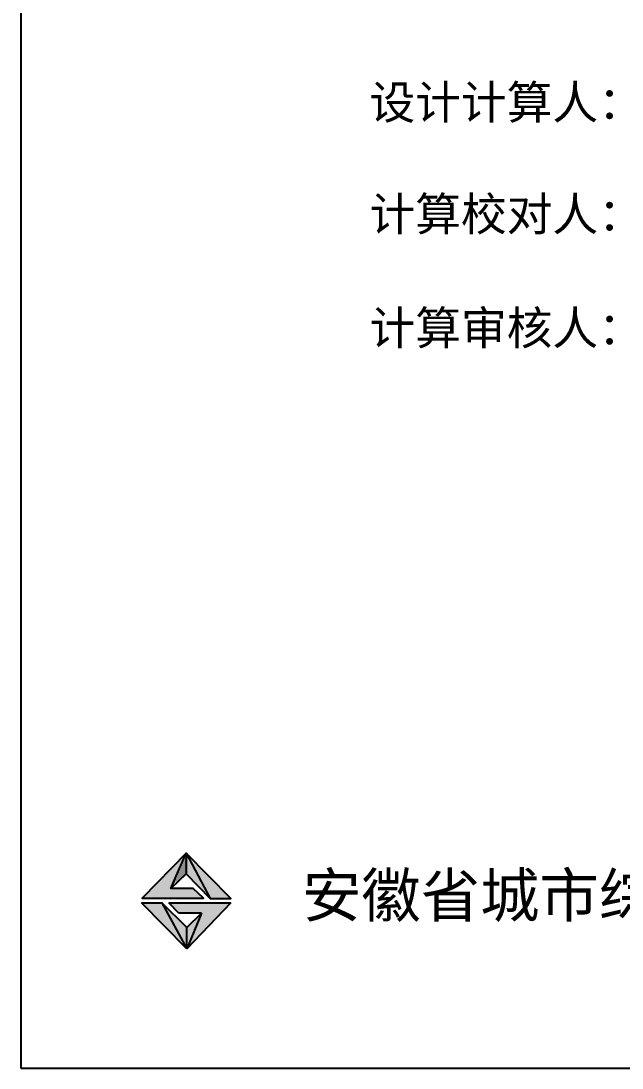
# Model space of a CAD drawing. Extents: x 69728788 to 150676229, y 15322671 to 43663798.
# Drawn here: x 74564869 to 74569352, y 20780112 to 20787919 of the extents above; entities that cross this region are included whole.
import ezdxf
from ezdxf.enums import TextEntityAlignment as Align

# ---------------------------------------------------------------- set-up
doc = ezdxf.new("R2010")
doc.units = 0
doc.header["$LTSCALE"] = 1000
doc.header["$MEASUREMENT"] = 0
doc.layers.get('0').update_dxf_attribs({"linetype": 'CONTINUOUS'})
for name, color, linetype in [('A_DE_DETAIL_3', 144, 'CONTINUOUS'), ('PUB_TEXT', 7, 'CONTINUOUS'), ('PUB_TITLE', 4, 'CONTINUOUS'), ('图框', 253, 'CONTINUOUS')]:
    doc.layers.add(name, color=color, linetype=linetype)
doc.styles.add('-宋体', font='')
doc.styles.add('TKZ1', font='simhei.ttf', dxfattribs={"width": 0.7})
doc.styles.get('-宋体').set_extended_font_data('SimSun')
pattern_1 = [(0, (73487680.9896, 21231628.944), (1.875, 3.75), [0, -3.75])]

msp = doc.modelspace()

# ---------------------------------------------------------------- hatches: boundary and pattern name
msp.add_hatch(color=1).paths.add_polyline_path([(74565986.6, 20781451), (74566100.4, 20781715), (74565772.2, 20781377.7), (74566229.2, 20781377.7), (74566153.4, 20781451)])
at = {"layer": 'A_DE_DETAIL_3'}
for color, points in [(41, [(74566279.7, 20781376.3), (74566434.4, 20781376.3), (74566100.4, 20781715)]), (41, [(74565920.2, 20781343.8), (74565768.5, 20781343.8), (74566104.9, 20781002.1)]), (1, [(74565972.5, 20781344.8), (74566047.1, 20781266.5), (74566216.2, 20781266.5), (74566104.9, 20781002.1), (74566434.7, 20781344.8)])]:
    msp.add_hatch(color=color, dxfattribs=at).paths.add_polyline_path(points)
at = {"layer": 'PUB_TEXT'}
h = msp.add_hatch(dxfattribs=at)
h.set_pattern_fill('松散材料', color=256, scale=2, style=0)
h.set_pattern_definition(pattern_1)
h.paths.add_polyline_path([(74566100.4, 20781559.8), (74566100.4, 20781715), (74565986.6, 20781451)])
h = msp.add_hatch(dxfattribs=at)
h.set_pattern_fill('松散材料', color=256, scale=2, style=0)
h.set_pattern_definition(pattern_1)
h.paths.add_polyline_path([(74566279.7, 20781376.3), (74566100.4, 20781715), (74566100.4, 20781559.8)])
h = msp.add_hatch(dxfattribs=at)
h.set_pattern_fill('松散材料', color=256, scale=2, style=0)
h.set_pattern_definition(pattern_1)
h.paths.add_polyline_path([(74565920.2, 20781343.8), (74566104.9, 20781002.1), (74566104.9, 20781159.6)])
h.paths.add_polyline_path([(74566104.9, 20781002.1), (74566216.2, 20781266.5), (74566104.9, 20781159.6)])

# ---------------------------------------------------------------- linework, layer by layer
for p, q in [((74565986.6, 20781451, 6.9), (74566100.4, 20781715, 6.9)), ((74566100.4, 20781715, 6.9), (74566279.7, 20781376.3, 6.9)), ((74565768.5, 20781343.8, 6.9), (74565920.2, 20781343.8, 6.9)), ((74566104.9, 20781002.1, 6.9), (74565768.5, 20781343.8, 6.9)), ((74565920.2, 20781343.8, 6.9), (74566104.9, 20781002.1, 6.9)), ((74566047.1, 20781266.5, 6.9), (74565972.5, 20781344.8, 6.9)), ((74565972.5, 20781344.8, 6.9), (74566434.7, 20781344.8, 6.9)), ((74566434.7, 20781344.8, 6.9), (74566104.9, 20781002.1, 6.9)), ((74566216.2, 20781266.5, 6.9), (74566047.1, 20781266.5, 6.9)), ((74566216.2, 20781266.5, 6.9), (74566104.9, 20781002.1, 6.9))]:
    msp.add_line(p, q)
at = {"color": 7, "elevation": 6.9}
msp.add_lwpolyline([(74564869, 20780112.1), (74575368.9, 20780112.1), (74575368.9, 20794962.3), (74564869, 20794962.3)], close=True, dxfattribs=at)
at = {"layer": 'PUB_TEXT'}
for p, q in [((74566104.9, 20781159.6, 6.9), (74565920.2, 20781343.8, 6.9)), ((74566104.9, 20781159.6, 6.9), (74566216.2, 20781266.5, 6.9)), ((74566104.9, 20781002.1, 6.9), (74566104.9, 20781159.6, 6.9))]:
    msp.add_line(p, q, dxfattribs=at)
at = {"layer": 'PUB_TEXT', "elevation": 6.9}
for points in [[(74566153.4, 20781451), (74565986.6, 20781451), (74566100.4, 20781559.8), (74566279.7, 20781376.3), (74566434.4, 20781376.3), (74566100.4, 20781715), (74565772.2, 20781377.7), (74566229.2, 20781377.7), (74566153.4, 20781451)], [(74566100.4, 20781715), (74566100.4, 20781559.8)]]:
    msp.add_lwpolyline(points, dxfattribs=at)
at = {"layer": 'PUB_TITLE', "color": 6, "elevation": 6.9}
msp.add_lwpolyline([(74564868.9, 20780112.1), (74575368.9, 20780112.1), (74575368.9, 20794962.1), (74564868.9, 20794962.1)], close=True, dxfattribs=at)

# ---------------------------------------------------------------- texts
at = {"lineweight": 60, "style": '-宋体'}
for s, p in [('设计计算人：', (74567468.5, 20787187.6, 6.9)), ('计算校对人：', (74567468.5, 20786354.6, 6.9)), ('计算审核人：', (74567468.5, 20785505.7, 6.9))]:
    msp.add_text(s, height=250, dxfattribs=at).set_placement(p)
at = {"layer": '图框', "color": 4, "style": 'TKZ1'}
msp.add_text('安徽省城市综合设计研究院有限公司', height=324.471, dxfattribs=at).set_placement((74570506, 20781407.1, 6.9), align=Align.MIDDLE)

doc.saveas('drawing.dxf')
